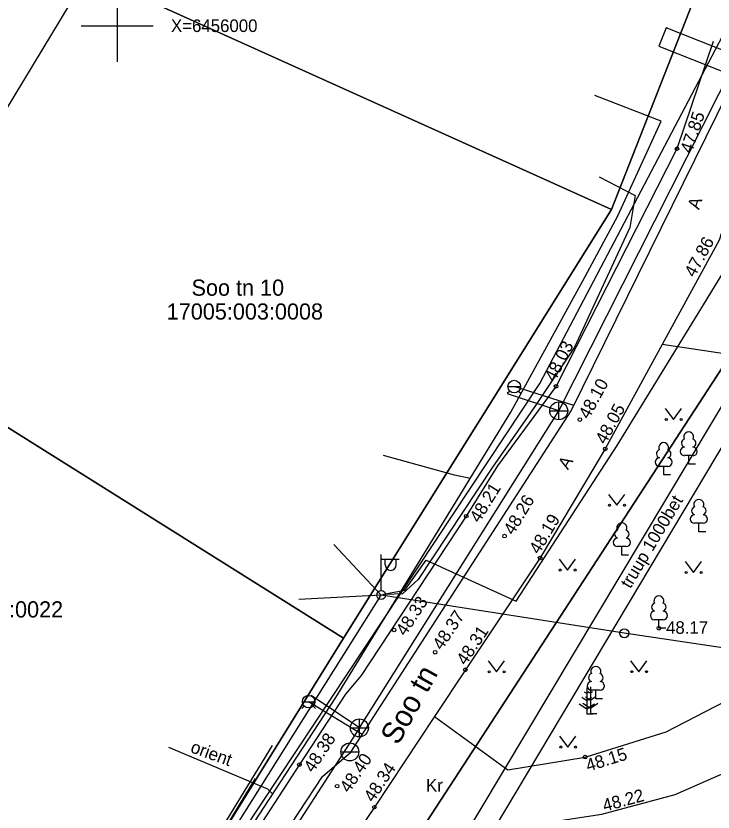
# Model space of a CAD drawing. Extents: x 641088 to 642190, y 6455595 to 6456272.
# Drawn here: x 641294.37 to 641333.18, y 6455956.26 to 6456000.55 of the extents above; entities that cross this region are included whole.
import ezdxf

# ---------------------------------------------------------------- set-up
doc = ezdxf.new("R2010")
doc.units = 0
for name, color, linetype in [('AED', 7, 'Continuous'), ('HALJASTUS', 7, 'Continuous'), ('KKAEV', 7, 'Continuous'), ('KORGUS-EH2000', 7, 'Continuous'), ('KTRASS', 7, 'Continuous'), ('MOOTPIIR', 7, 'Continuous'), ('MPKAABEL', 7, 'Continuous'), ('MPOHULIIN', 7, 'Continuous'), ('PIIR', 7, 'Continuous'), ('POST', 7, 'Continuous'), ('PUU', 7, 'Continuous'), ('SITRASS', 7, 'Continuous'), ('TEE', 7, 'Continuous'), ('TRUUP', 7, 'Continuous'), ('VKAEV', 7, 'Continuous'), ('VORK', 7, 'Continuous'), ('VTRASS', 7, 'Continuous')]:
    doc.layers.add(name, color=color, linetype=linetype)

msp = doc.modelspace()

# ---------------------------------------------------------------- linework, layer by layer
at = {"layer": 'AED'}
msp.add_lwpolyline([(641307.687, 6455958.116), (641301.909, 6455948.638)], dxfattribs=at)
at = {"layer": 'HALJASTUS'}
for p, q in [((641330.51, 6455978.7), (641330.973, 6455978.093)), ((641330.973, 6455978.093), (641331.419, 6455978.7)), ((641327.346, 6455973.928), (641327.81, 6455973.321)), ((641327.81, 6455973.321), (641328.255, 6455973.928)), ((641324.604, 6455970.329), (641325.068, 6455969.722)), ((641325.068, 6455969.722), (641325.513, 6455970.329)), ((641331.617, 6455970.197), (641332.08, 6455969.591)), ((641332.08, 6455969.591), (641332.526, 6455970.197)), ((641320.65, 6455964.661), (641321.113, 6455964.054)), ((641321.113, 6455964.054), (641321.559, 6455964.661)), ((641328.585, 6455964.674), (641329.049, 6455964.067)), ((641329.049, 6455964.067), (641329.494, 6455964.674)), ((641324.631, 6455960.482), (641325.094, 6455959.876)), ((641325.094, 6455959.876), (641325.54, 6455960.482))]:
    msp.add_line(p, q, dxfattribs=at)
msp.add_lwpolyline([(641301.98, 6455949.083), (641308.657, 6455959.963)], dxfattribs=at)
for centre in [(641330.572, 6455978.093), (641331.401, 6455978.093), (641327.409, 6455973.321), (641328.237, 6455973.321), (641324.667, 6455969.722), (641325.496, 6455969.722), (641331.679, 6455969.591), (641332.508, 6455969.591), (641320.712, 6455964.054), (641321.541, 6455964.054), (641328.648, 6455964.067), (641329.476, 6455964.067), (641324.693, 6455959.876), (641325.522, 6455959.876)]:
    msp.add_circle(centre, 0.055, dxfattribs=at)
at = {"layer": 'KKAEV'}
for p, q in [((641324.582, 6455978.076), (641324.582, 6455979.076)), ((641324.082, 6455978.576), (641325.082, 6455978.576)), ((641313.485, 6455960.44), (641313.485, 6455961.44)), ((641312.985, 6455960.94), (641313.985, 6455960.94))]:
    msp.add_line(p, q, dxfattribs=at)
for centre in [(641324.582, 6455978.576), (641313.485, 6455960.94)]:
    msp.add_circle(centre, 0.5, dxfattribs=at)
at = {"layer": 'KORGUS-EH2000'}
for centre in [(641331.165, 6455993.16), (641324.436, 6455979.942), (641325.758, 6455978.093), (641327.173, 6455976.46), (641319.433, 6455972.718), (641321.567, 6455971.609), (641323.546, 6455970.391), (641315.42, 6455966.385), (641330.159, 6455966.484), (641317.707, 6455965.15), (641319.387, 6455964.172), (641326.05, 6455959.316), (641310.15, 6455958.901), (641312.246, 6455957.698), (641314.322, 6455956.53)]:
    msp.add_circle(centre, 0.1, dxfattribs=at)
at = {"layer": 'KTRASS'}
for points in [[(641324.582, 6455978.576), (641336.159, 6456001.505)], [(641324.582, 6455978.576), (641321.739, 6455979.528)], [(641313.485, 6455960.94), (641324.582, 6455978.576)], [(641313.485, 6455960.94), (641310.795, 6455962.739)], [(641313.485, 6455960.94), (641302.663, 6455944.182)]]:
    msp.add_lwpolyline(points, dxfattribs=at)
at = {"layer": 'MOOTPIIR'}
msp.add_lwpolyline([(641334.077, 6456000.129), (641414.999, 6455963.603), (641408.672, 6455942.222), (641392.076, 6455920.116), (641358.7, 6455944.107), (641347.1, 6455943.435), (641340.996, 6455947.292), (641333.382, 6455935.01), (641304.154, 6455950.869), (641323.531, 6455980.106)], close=True, dxfattribs=at)
at = {"layer": 'MPKAABEL'}
for points in [[(641314.699, 6455968.326), (641314.93, 6455968.395), (641316.022, 6455968.592), (641317.198, 6455970.266), (641322.206, 6455967.994), (641327.83, 6455976.645), (641332.854, 6455984.809), (641337.668, 6455992.712), (641338.586, 6455992.635), (641342.382, 6455991.146), (641348.177, 6455988.743), (641351.487, 6455988.008)], [(641326.835, 6455991.598), (641328.83, 6455990.547), (641328.533, 6455988.782), (641325.47, 6455982.116), (641323.282, 6455978.875), (641320.897, 6455975.438), (641316.751, 6455969.198), (641315.891, 6455968.391), (641314.977, 6455968.367)]]:
    msp.add_lwpolyline(points, dxfattribs=at)
at = {"layer": 'MPOHULIIN'}
for points in [[(641314.699, 6455968.326), (641312.066, 6455971.139)], [(641300.427, 6455945.628), (641314.699, 6455968.326)], [(641314.699, 6455968.326), (641310.122, 6455968.073)], [(641349.275, 6455963.075), (641328.232, 6455966.205), (641314.699, 6455968.326)]]:
    msp.add_lwpolyline(points, dxfattribs=at)
at = {"layer": 'PIIR'}
for points in [[(641288.74, 6455908.14), (641313.65, 6455950.2), (641340.84, 6455991.96), (641342.2, 6455997.83), (641345.72, 6456017.16), (641350.54, 6456044.07), (641353.39, 6456062.72), (641328.2, 6456068), (641305.79, 6456072.69), (641278.41, 6456078.44)], [(641279.89, 6456071.16), (641326.56, 6456060.17), (641341.24, 6456057.09), (641343.66, 6456053.55), (641335.84, 6456011.02), (641332.8, 6456003.26), (641327.52, 6455989.77), (641312.6, 6455965.93), (641301.94, 6455948.72), (641291.33, 6455932.26)]]:
    msp.add_lwpolyline(points, dxfattribs=at)
for points in [[(641332.8, 6456003.26), (641315.75, 6456008.49), (641276.26, 6456021.27), (641270, 6456019.02), (641234.88, 6456017.82), (641241.96, 6456004.92), (641289.46, 6456006.95), (641298.39, 6456002.93), (641327.52, 6455989.77)], [(641312.6, 6455965.93), (641327.52, 6455989.77), (641298.39, 6456002.93), (641286.06, 6455982.56)], [(641301.94, 6455948.72), (641312.6, 6455965.93), (641286.06, 6455982.56), (641280.5, 6455973.42), (641237.35, 6455995.27), (641235.33, 6455991.26)], [(641381.16, 6455934.21), (641401.95, 6455966.49), (641340.84, 6455991.96), (641313.65, 6455950.2), (641334.34, 6455937.85), (641340.67, 6455948.11), (641347.08, 6455944.33), (641362.69, 6455946.26)]]:
    msp.add_lwpolyline(points, close=True, dxfattribs=at)
at = {"layer": 'POST'}
for p, q in [((641314.699, 6455968.576), (641314.699, 6455970.576)), ((641314.699, 6455970.326), (641315.699, 6455970.326)), ((641314.926, 6455970.005), (641314.926, 6455970.326)), ((641315.538, 6455970.005), (641315.538, 6455970.326))]:
    msp.add_line(p, q, dxfattribs=at)
for centre in [(641314.699, 6455968.326), (641328.232, 6455966.205)]:
    msp.add_circle(centre, 0.25, dxfattribs=at)
msp.add_arc((641315.232, 6455970.005), 0.306, 180, 0, dxfattribs=at)
at = {"layer": 'PUU'}
for p, q in [((641332.059, 6455976.084), (641331.579, 6455976.084)), ((641331.819, 6455975.609), (641331.819, 6455976.084)), ((641330.665, 6455975.485), (641330.185, 6455975.485)), ((641330.425, 6455975.01), (641330.425, 6455975.485)), ((641332.199, 6455975.609), (641331.819, 6455975.609)), ((641330.805, 6455975.01), (641330.425, 6455975.01)), ((641332.623, 6455972.321), (641332.144, 6455972.321)), ((641332.383, 6455971.846), (641332.383, 6455972.321)), ((641332.764, 6455971.846), (641332.383, 6455971.846)), ((641328.336, 6455971.022), (641327.856, 6455971.022)), ((641328.096, 6455970.547), (641328.096, 6455971.022)), ((641328.476, 6455970.547), (641328.096, 6455970.547)), ((641330.399, 6455966.959), (641329.919, 6455966.959)), ((641330.159, 6455966.484), (641330.159, 6455966.959)), ((641330.539, 6455966.484), (641330.159, 6455966.484)), ((641326.143, 6455963.195), (641326.143, 6455961.695)), ((641326.343, 6455963.221), (641326.343, 6455961.721)), ((641326.143, 6455962.845), (641326.019, 6455962.928)), ((641326.343, 6455962.471), (641326.076, 6455962.649)), ((641326.267, 6455962.928), (641326.143, 6455962.845)), ((641326.343, 6455962.871), (641326.218, 6455962.954)), ((641326.467, 6455962.954), (641326.343, 6455962.871)), ((641326.609, 6455962.649), (641326.343, 6455962.471)), ((641326.887, 6455963.038), (641326.407, 6455963.038)), ((641326.647, 6455962.563), (641326.647, 6455963.038)), ((641325.719, 6455962.284), (641326.143, 6455962.002)), ((641326.143, 6455962.445), (641325.876, 6455962.623)), ((641325.918, 6455962.311), (641326.343, 6455962.028)), ((641326.41, 6455962.623), (641326.143, 6455962.445)), ((641326.143, 6455962.002), (641326.567, 6455962.284)), ((641326.343, 6455962.028), (641326.767, 6455962.311)), ((641327.027, 6455962.563), (641326.647, 6455962.563)), ((641326.503, 6455961.695), (641326.143, 6455961.695)), ((641326.703, 6455961.721), (641326.343, 6455961.721))]:
    msp.add_line(p, q, dxfattribs=at)
for centre, radius, start, end in [((641331.819, 6455977.129), 0.277, 332.5799, 207.4201), ((641331.649, 6455976.782), 0.233, 109.0217, 253.1415), ((641331.989, 6455976.782), 0.233, 286.8508, 70.9859), ((641330.255, 6455976.183), 0.233, 109.0217, 253.1415), ((641330.425, 6455976.53), 0.277, 332.5799, 207.4201), ((641330.595, 6455976.183), 0.233, 286.8508, 70.9859), ((641331.582, 6455976.321), 0.238, 90.0016, 269.3953), ((641332.056, 6455976.321), 0.238, 270.6047, 89.9984), ((641330.188, 6455975.722), 0.238, 90.0016, 269.3953), ((641330.662, 6455975.722), 0.238, 270.6047, 89.9984), ((641332.383, 6455973.366), 0.277, 332.5799, 207.4201), ((641332.213, 6455973.018), 0.233, 109.0217, 253.1415), ((641332.554, 6455973.018), 0.233, 286.8508, 70.9859), ((641332.146, 6455972.558), 0.238, 90.0016, 269.3953), ((641332.621, 6455972.558), 0.238, 270.6047, 89.9984), ((641327.926, 6455971.72), 0.233, 109.0217, 253.1415), ((641328.096, 6455972.067), 0.277, 332.5799, 207.4201), ((641328.266, 6455971.72), 0.233, 286.8508, 70.9859), ((641327.859, 6455971.259), 0.238, 90.0016, 269.3953), ((641328.333, 6455971.259), 0.238, 270.6047, 89.9984), ((641330.159, 6455968.004), 0.277, 332.5799, 207.4201), ((641329.989, 6455967.657), 0.233, 109.0217, 253.1415), ((641330.329, 6455967.657), 0.233, 286.8508, 70.9859), ((641329.922, 6455967.196), 0.238, 90.0016, 269.3953), ((641330.396, 6455967.196), 0.238, 270.6047, 89.9984), ((641326.647, 6455964.083), 0.277, 332.5799, 207.4201), ((641326.477, 6455963.736), 0.233, 109.0217, 253.1415), ((641326.817, 6455963.736), 0.233, 286.8508, 70.9859), ((641326.41, 6455963.275), 0.238, 90.0016, 269.3953), ((641326.884, 6455963.275), 0.238, 270.6047, 89.9984)]:
    msp.add_arc(centre, radius, start, end, dxfattribs=at)
at = {"layer": 'SITRASS'}
for points in [[(641319.651, 6455974.814), (641321.921, 6455978.511), (641325.929, 6455985.803), (641327.866, 6455989.424), (641330.287, 6455994.694), (641326.596, 6455996.111)], [(641319.651, 6455974.814), (641318.786, 6455974.994), (641314.831, 6455976.093)], [(641316.217, 6455969.222), (641319.069, 6455973.866), (641319.651, 6455974.814)], [(641302.726, 6455948.145), (641302.923, 6455948.457), (641308.778, 6455957.431), (641312.171, 6455962.624), (641316.217, 6455969.222)], [(641308.663, 6455957.248), (641308.386, 6455957.532), (641302.886, 6455959.85)]]:
    msp.add_lwpolyline(points, dxfattribs=at)
at = {"layer": 'TEE'}
for points in [[(641333.171, 6455999.118), (641331.165, 6455993.16), (641324.436, 6455979.942), (641321.179, 6455975.52), (641319.433, 6455972.718), (641313.593, 6455963.859), (641312.71, 6455962.811), (641310.15, 6455958.901), (641307.171, 6455954.308), (641303.695, 6455948.952)], [(641336.768, 6455997.681), (641335.133, 6455993.099), (641333.511, 6455988.078), (641327.173, 6455976.46), (641323.546, 6455970.391), (641319.387, 6455964.172), (641317.659, 6455961.573), (641314.322, 6455956.53), (641311.351, 6455952.154), (641307.276, 6455946.221)], [(641310.895, 6455951.161), (641315.374, 6455954.023), (641319.422, 6455954.998), (641326.985, 6455956.136), (641331.057, 6455957.24), (641336.896, 6455959.793), (641340.82, 6455963.61), (641343.859, 6455968.408), (641344.878, 6455973.102), (641343.535, 6455978.108), (641341.775, 6455981.837), (641339.308, 6455985.321), (641335.711, 6455989.105), (641340.799, 6455987.247), (641345.349, 6455985.873), (641352.368, 6455983.199), (641357.342, 6455981.496), (641362.215, 6455979.61), (641364.388, 6455978.504), (641369.753, 6455976.761), (641373.368, 6455975.273), (641383.795, 6455970.247), (641386.008, 6455968.816)], [(641317.659, 6455961.573), (641321.747, 6455958.613), (641326.05, 6455959.316), (641330.56, 6455960.726), (641334.405, 6455962.703), (641338.166, 6455965.965), (641340.061, 6455968.652), (641341.55, 6455973.833), (641339.457, 6455979.147), (641335.047, 6455981.569), (641330.342, 6455982.269)]]:
    msp.add_lwpolyline(points, dxfattribs=at)
at = {"layer": 'TRUUP'}
for points in [[(641330.564, 6455999.89), (641330.158, 6455998.868), (641339.624, 6455995.118), (641340.03, 6455996.14), (641330.564, 6455999.89)], [(641316.29, 6455949.85), (641317.336, 6455949.196), (641343.273, 6455992.655), (641342.277, 6455993.251), (641316.29, 6455949.85)]]:
    msp.add_lwpolyline(points, dxfattribs=at)
at = {"layer": 'VKAEV'}
for p, q in [((641321.755, 6455979.924), (641322.455, 6455979.924)), ((641321.858, 6455979.677), (641321.718, 6455979.537)), ((641322.352, 6455979.677), (641322.492, 6455979.537)), ((641310.311, 6455962.397), (641311.011, 6455962.397)), ((641310.413, 6455962.149), (641310.274, 6455962.01)), ((641310.908, 6455962.149), (641311.048, 6455962.01)), ((641312.455, 6455959.604), (641313.455, 6455959.604))]:
    msp.add_line(p, q, dxfattribs=at)
for centre, radius in [((641322.105, 6455979.924), 0.35), ((641310.661, 6455962.397), 0.35), ((641312.955, 6455959.604), 0.5)]:
    msp.add_circle(centre, radius, dxfattribs=at)
at = {"layer": 'VORK'}
for p, q in [((641300, 6456002), (641300, 6455998)), ((641298, 6456000), (641302, 6456000))]:
    msp.add_line(p, q, dxfattribs=at)
at = {"layer": 'VTRASS'}
for points in [[(641313.005, 6455959.583), (641325.28, 6455978.576), (641336.531, 6456001.413)], [(641325.427, 6455978.875), (641322.105, 6455979.924)], [(641313.64, 6455960.565), (641310.661, 6455962.397)], [(641302.32, 6455944.391), (641303.56, 6455946.27), (641311.426, 6455958.244), (641313.005, 6455959.583)]]:
    msp.add_lwpolyline(points, dxfattribs=at)

# ---------------------------------------------------------------- texts
at = {"layer": 'KORGUS-EH2000'}
for s, rotation, p in [('47.85', 71.3921, (641331.981, 6455992.859)), ('47.86', 61.3861, (641332.14, 6455985.956)), ('48.03', 63.0203, (641324.371, 6455980.146)), ('48.10', 61.3861, (641326.257, 6455978.066)), ('48.05', 61.3861, (641327.188, 6455976.668)), ('48.21', 58.0719, (641320.158, 6455972.299)), ('48.26', 59.1363, (641322.059, 6455971.621)), ('48.19', 59.1363, (641323.484, 6455970.551)), ('48.33', 56.6065, (641316.043, 6455966.007)), ('48.37', 56.3812, (641318.082, 6455965.219)), ('48.31', 56.2271, (641319.407, 6455964.374)), ('48.38', 56.786, (641310.914, 6455958.4)), ('48.15', 17.3613, (641326.219, 6455958.499)), ('48.40', 55.8262, (641312.909, 6455957.277)), ('48.34', 56.507, (641314.258, 6455956.753)), ('48.22', 15.1694, (641327.131, 6455956.273))]:
    msp.add_text(s, height=0.7, rotation=rotation, dxfattribs=at).set_placement(p)
msp.add_text('48.17', height=0.7, dxfattribs=at).set_placement((641330.558, 6455966.172))
at = {"layer": 'PIIR'}
for s, p in [('Soo tn 10', (641304.143, 6455984.98)), ('17005:003:0008', (641302.762, 6455983.653)), ('17005:003:0022', (641288.295, 6455967.083))]:
    msp.add_text(s, height=0.9, dxfattribs=at).set_placement(p)
at = {"layer": 'SITRASS'}
msp.add_text('orient', height=0.7, rotation=340.0622, dxfattribs=at).set_placement((641304.036, 6455959.6))
at = {"layer": 'TEE'}
for s, height, rotation, p in [('A', 0.7, 72.0973, (641332.393, 6455989.732)), ('A', 0.7, 59.1363, (641325.097, 6455975.258)), ('Soo tn', 1.2, 60.9659, (641315.643, 6455959.924))]:
    msp.add_text(s, height=height, rotation=rotation, dxfattribs=at).set_placement(p)
msp.add_text('Kr', height=0.7, dxfattribs=at).set_placement((641317.195, 6455957.396))
at = {"layer": 'TRUUP'}
msp.add_text('truup 1000bet', height=0.7, rotation=59.1708, dxfattribs=at).set_placement((641328.57, 6455968.649))
at = {"layer": 'VORK'}
msp.add_text('X=6456000', height=0.7, dxfattribs=at).set_placement((641303, 6455999.65))

doc.saveas('drawing.dxf')
